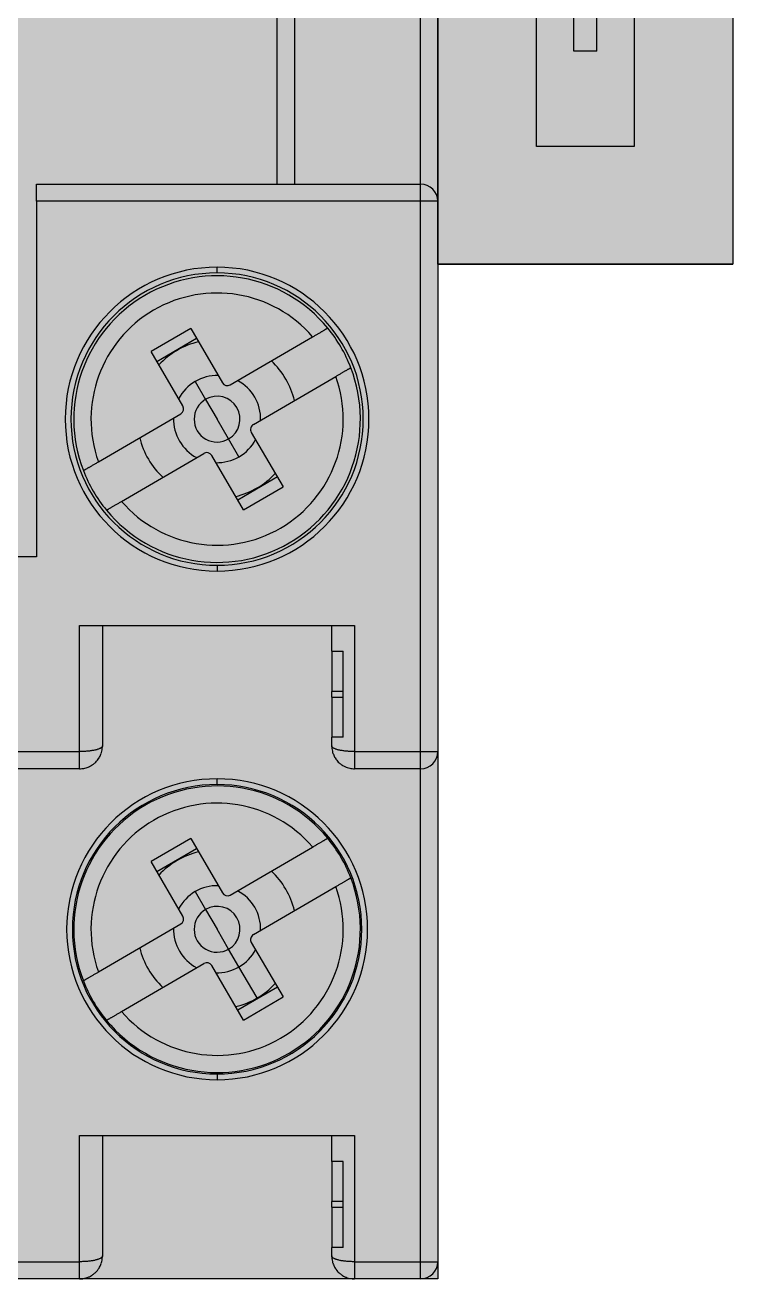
# Model space of a CAD drawing. Extents: x -20 to 2016, y -5898 to 916.
# Drawn here: x 580.66 to 593.01, y 719.38 to 741.26 of the extents above; entities that cross this region are included whole.
import ezdxf

# ---------------------------------------------------------------- set-up
doc = ezdxf.new("R2010")
doc.units = 0
doc.layers.add('MAIN-1', color=7, linetype='Continuous')
doc.layers.add('SYMS', color=7, linetype='Continuous')

# ---------------------------------------------------------------- blocks, each defined once
blk = doc.blocks.new('clipfix_35_5-select__2', base_point=(-147.547, 71.306))
at = {"color": 7, "linetype": 'Continuous'}
for p, q in [((-105.212, 76.456), (-98.947, 76.456)), ((-98.947, 71.306), (-98.947, 76.456)), ((-103.697, 74.731), (-100.997, 74.731)), ((-100.997, 74.731), (-100.997, 73.031)), ((-102.661, 74.081), (-103.361, 74.081)), ((-102.661, 74.081), (-102.661, 73.681)), ((-102.661, 73.681), (-103.361, 73.681)), ((-100.997, 73.031), (-103.697, 73.031)), ((-105.212, 71.306), (-98.947, 71.306))]:
    blk.add_line(p, q, dxfattribs=at)

msp = doc.modelspace()

# ---------------------------------------------------------------- hatches: boundary and pattern name
at = {"layer": 'SYMS', "true_color": 0x636466}
h = msp.add_hatch(color=251, dxfattribs=at)
h.dxf.hatch_style = 1
h.paths.add_polyline_path([(560.959, 719.385), (587.859, 719.385), (587.859, 798.385), (560.959, 798.385)])
h = msp.add_hatch(color=251, dxfattribs=at)
h.dxf.hatch_style = 1
h.paths.add_polyline_path([(593.009, 785.689), (587.859, 785.689), (587.859, 737.089), (593.009, 737.089)])

# ---------------------------------------------------------------- linework, layer by layer
at = {"layer": 'MAIN-1'}
for p, q in [((587.859, 755.785), (587.859, 738.185)), ((587.559, 738.485), (587.559, 747.485)), ((585.059, 738.485), (585.059, 745.957)), ((585.359, 742.781), (585.359, 738.485)), ((580.859, 738.485), (587.559, 738.485)), ((580.859, 738.185), (580.859, 738.485)), ((587.559, 738.185), (587.559, 738.485)), ((580.859, 738.185), (580.859, 731.985)), ((587.559, 738.185), (580.859, 738.185)), ((587.559, 728.585), (587.559, 738.185)), ((587.859, 738.185), (587.559, 738.185)), ((587.859, 738.185), (587.859, 728.585)), ((584.009, 736.935), (584.009, 737.035)), ((583.548, 735.968), (582.857, 735.565)), ((583.548, 735.968), (584.102, 735.018)), ((585.769, 735.875), (585.78, 735.881)), ((585.78, 735.881), (585.791, 735.887)), ((585.791, 735.887), (585.801, 735.893)), ((585.801, 735.893), (585.811, 735.899)), ((585.811, 735.899), (585.821, 735.905)), ((585.821, 735.905), (585.831, 735.911)), ((585.831, 735.911), (585.841, 735.916)), ((585.841, 735.916), (585.85, 735.922)), ((585.85, 735.922), (585.858, 735.927)), ((585.858, 735.927), (585.867, 735.932)), ((585.867, 735.932), (585.875, 735.936)), ((585.875, 735.936), (585.882, 735.941)), ((585.882, 735.941), (585.889, 735.945)), ((585.889, 735.945), (585.896, 735.949)), ((585.896, 735.949), (585.902, 735.952)), ((585.902, 735.952), (585.908, 735.956)), ((585.908, 735.956), (585.913, 735.959)), ((585.913, 735.959), (585.918, 735.962)), ((585.918, 735.962), (585.922, 735.964)), ((585.922, 735.964), (585.926, 735.966)), ((585.926, 735.966), (585.929, 735.968)), ((585.929, 735.968), (585.932, 735.97)), ((585.932, 735.97), (585.935, 735.971)), ((585.935, 735.971), (585.936, 735.972)), ((585.936, 735.972), (585.938, 735.973)), ((585.938, 735.973), (585.939, 735.974)), ((585.939, 735.974), (585.939, 735.974)), ((582.958, 735.393), (583.649, 735.796)), ((584.239, 734.982), (585.676, 735.82)), ((585.676, 735.82), (585.688, 735.828)), ((585.688, 735.828), (585.7, 735.835)), ((585.7, 735.835), (585.712, 735.842)), ((585.712, 735.842), (585.724, 735.848)), ((585.724, 735.848), (585.736, 735.855)), ((585.736, 735.855), (585.747, 735.862)), ((585.747, 735.862), (585.758, 735.868)), ((585.758, 735.868), (585.769, 735.875)), ((583.411, 734.615), (582.857, 735.565)), ((586.224, 735.214), (586.234, 735.22)), ((586.234, 735.22), (586.244, 735.225)), ((586.244, 735.225), (586.253, 735.231)), ((586.253, 735.231), (586.261, 735.236)), ((586.261, 735.236), (586.27, 735.241)), ((586.27, 735.241), (586.278, 735.245)), ((586.278, 735.245), (586.285, 735.25)), ((586.285, 735.25), (586.292, 735.254)), ((586.292, 735.254), (586.299, 735.258)), ((586.299, 735.258), (586.305, 735.261)), ((586.305, 735.261), (586.311, 735.265)), ((586.311, 735.265), (586.316, 735.268)), ((586.316, 735.268), (586.321, 735.27)), ((586.321, 735.27), (586.325, 735.273)), ((586.325, 735.273), (586.329, 735.275)), ((586.329, 735.275), (586.333, 735.277)), ((586.333, 735.277), (586.335, 735.279)), ((586.335, 735.279), (586.338, 735.28)), ((586.338, 735.28), (586.339, 735.281)), ((586.339, 735.281), (586.341, 735.282)), ((586.341, 735.282), (586.342, 735.282)), ((586.342, 735.282), (586.342, 735.283)), ((583.626, 735.041), (583.807, 734.73)), ((584.642, 734.291), (586.079, 735.129)), ((586.079, 735.129), (586.091, 735.136)), ((586.091, 735.136), (586.103, 735.144)), ((586.103, 735.144), (586.115, 735.151)), ((586.115, 735.151), (586.127, 735.157)), ((586.127, 735.157), (586.139, 735.164)), ((586.139, 735.164), (586.15, 735.171)), ((586.15, 735.171), (586.161, 735.177)), ((586.161, 735.177), (586.172, 735.184)), ((586.172, 735.184), (586.183, 735.19)), ((586.183, 735.19), (586.194, 735.196)), ((586.194, 735.196), (586.204, 735.202)), ((586.204, 735.202), (586.214, 735.208)), ((586.214, 735.208), (586.224, 735.214)), ((583.807, 734.73), (584.009, 734.385)), ((581.938, 733.64), (583.375, 734.478)), ((584.21, 734.039), (584.009, 734.385)), ((584.606, 734.154), (585.16, 733.204)), ((584.391, 733.728), (584.21, 734.039)), ((582.341, 732.949), (583.778, 733.787)), ((584.469, 732.801), (583.915, 733.751)), ((581.675, 733.487), (581.676, 733.487)), ((581.676, 733.487), (581.676, 733.488)), ((581.676, 733.488), (581.678, 733.488)), ((581.678, 733.488), (581.68, 733.489)), ((581.68, 733.489), (581.682, 733.491)), ((581.682, 733.491), (581.685, 733.492)), ((581.685, 733.492), (581.688, 733.494)), ((581.688, 733.494), (581.692, 733.497)), ((581.692, 733.497), (581.696, 733.499)), ((581.696, 733.499), (581.701, 733.502)), ((581.701, 733.502), (581.706, 733.505)), ((581.706, 733.505), (581.712, 733.508)), ((581.712, 733.508), (581.718, 733.512)), ((581.718, 733.512), (581.725, 733.516)), ((581.725, 733.516), (581.732, 733.52)), ((581.732, 733.52), (581.74, 733.524)), ((581.74, 733.524), (581.747, 733.529)), ((581.747, 733.529), (581.756, 733.534)), ((581.756, 733.534), (581.765, 733.539)), ((581.765, 733.539), (581.774, 733.544)), ((581.774, 733.544), (581.783, 733.55)), ((581.783, 733.55), (581.793, 733.555)), ((581.793, 733.555), (581.803, 733.561)), ((581.803, 733.561), (581.813, 733.567)), ((581.813, 733.567), (581.824, 733.573)), ((581.824, 733.573), (581.834, 733.58)), ((581.834, 733.58), (581.845, 733.586)), ((581.845, 733.586), (581.856, 733.592)), ((581.856, 733.592), (581.867, 733.599)), ((581.867, 733.599), (581.879, 733.605)), ((581.879, 733.605), (581.89, 733.612)), ((581.89, 733.612), (581.902, 733.619)), ((581.902, 733.619), (581.914, 733.626)), ((581.914, 733.626), (581.926, 733.633)), ((581.926, 733.633), (581.938, 733.64)), ((585.06, 733.377), (584.368, 732.974)), ((584.469, 732.801), (585.16, 733.204)), ((582.104, 732.811), (582.109, 732.814)), ((582.109, 732.814), (582.115, 732.817)), ((582.115, 732.817), (582.121, 732.821)), ((582.121, 732.821), (582.128, 732.825)), ((582.128, 732.825), (582.135, 732.829)), ((582.135, 732.829), (582.143, 732.833)), ((582.143, 732.833), (582.151, 732.838)), ((582.151, 732.838), (582.159, 732.843)), ((582.159, 732.843), (582.168, 732.848)), ((582.168, 732.848), (582.177, 732.853)), ((582.177, 732.853), (582.186, 732.859)), ((582.186, 732.859), (582.196, 732.864)), ((582.196, 732.864), (582.206, 732.87)), ((582.206, 732.87), (582.216, 732.876)), ((582.216, 732.876), (582.227, 732.882)), ((582.227, 732.882), (582.237, 732.889)), ((582.237, 732.889), (582.248, 732.895)), ((582.248, 732.895), (582.259, 732.901)), ((582.259, 732.901), (582.27, 732.908)), ((582.27, 732.908), (582.282, 732.914)), ((582.282, 732.914), (582.293, 732.921)), ((582.293, 732.921), (582.305, 732.928)), ((582.305, 732.928), (582.317, 732.935)), ((582.317, 732.935), (582.329, 732.942)), ((582.329, 732.942), (582.341, 732.949)), ((582.078, 732.796), (582.079, 732.796)), ((582.079, 732.796), (582.08, 732.797)), ((582.08, 732.797), (582.081, 732.797)), ((582.081, 732.797), (582.083, 732.798)), ((582.083, 732.798), (582.085, 732.8)), ((582.085, 732.8), (582.088, 732.801)), ((582.088, 732.801), (582.091, 732.803)), ((582.091, 732.803), (582.095, 732.806)), ((582.095, 732.806), (582.099, 732.808)), ((582.099, 732.808), (582.104, 732.811)), ((580.859, 731.985), (567.959, 731.985)), ((584.009, 731.835), (584.009, 731.735)), ((581.609, 728.585), (581.609, 730.785)), ((581.609, 730.785), (586.409, 730.785)), ((582.009, 730.785), (582.009, 728.685)), ((586.009, 730.335), (586.009, 730.785)), ((586.409, 730.785), (586.409, 728.585)), ((586.009, 730.335), (586.009, 729.635)), ((586.009, 730.335), (586.209, 730.335)), ((586.209, 728.835), (586.209, 730.335)), ((586.009, 729.535), (586.009, 729.635)), ((586.209, 729.635), (586.009, 729.635)), ((586.009, 729.535), (586.009, 728.835)), ((586.009, 729.535), (586.209, 729.535)), ((581.994, 728.657), (581.988, 728.653)), ((581.998, 728.662), (581.994, 728.657)), ((582.002, 728.666), (581.998, 728.662)), ((582.005, 728.67), (582.002, 728.666)), ((582.007, 728.675), (582.005, 728.67)), ((582.006, 728.639), (582.008, 728.663)), ((582.008, 728.68), (582.007, 728.675)), ((582.009, 728.685), (582.008, 728.68)), ((582.008, 728.663), (582.009, 728.685)), ((586.009, 728.685), (586.009, 728.835)), ((586.209, 728.835), (586.009, 728.835)), ((586.009, 728.68), (586.009, 728.685)), ((586.009, 728.685), (586.009, 728.663)), ((586.01, 728.675), (586.009, 728.68)), ((586.009, 728.663), (586.011, 728.639)), ((586.012, 728.67), (586.01, 728.675)), ((586.015, 728.666), (586.012, 728.67)), ((586.019, 728.662), (586.015, 728.666)), ((586.024, 728.657), (586.019, 728.662)), ((586.029, 728.653), (586.024, 728.657)), ((567.209, 728.585), (581.609, 728.585)), ((581.609, 728.285), (581.609, 728.585)), ((581.626, 728.585), (581.609, 728.585)), ((581.644, 728.585), (581.626, 728.585)), ((581.661, 728.586), (581.644, 728.585)), ((581.679, 728.587), (581.661, 728.586)), ((581.696, 728.587), (581.679, 728.587)), ((581.713, 728.588), (581.696, 728.587)), ((581.73, 728.59), (581.713, 728.588)), ((581.747, 728.591), (581.73, 728.59)), ((581.764, 728.593), (581.747, 728.591)), ((581.78, 728.594), (581.764, 728.593)), ((581.796, 728.596), (581.78, 728.594)), ((581.811, 728.598), (581.796, 728.596)), ((581.826, 728.601), (581.811, 728.598)), ((581.841, 728.603), (581.826, 728.601)), ((581.855, 728.606), (581.841, 728.603)), ((581.869, 728.609), (581.855, 728.606)), ((581.883, 728.612), (581.869, 728.609)), ((581.895, 728.615), (581.883, 728.612)), ((581.908, 728.618), (581.895, 728.615)), ((581.919, 728.622), (581.908, 728.618)), ((581.93, 728.625), (581.919, 728.622)), ((581.92, 728.433), (581.935, 728.454)), ((581.941, 728.629), (581.93, 728.625)), ((581.935, 728.454), (581.945, 728.469)), ((581.939, 728.46), (581.949, 728.475)), ((581.945, 728.469), (581.939, 728.46)), ((581.95, 728.633), (581.941, 728.629)), ((581.949, 728.475), (581.958, 728.489)), ((581.96, 728.637), (581.95, 728.633)), ((581.958, 728.489), (581.966, 728.505)), ((581.968, 728.641), (581.96, 728.637)), ((581.966, 728.505), (581.973, 728.521)), ((581.975, 728.645), (581.968, 728.641)), ((581.973, 728.521), (581.98, 728.537)), ((581.982, 728.649), (581.975, 728.645)), ((581.98, 728.537), (581.986, 728.553)), ((581.988, 728.653), (581.982, 728.649)), ((581.988, 728.559), (581.992, 728.57)), ((581.992, 728.57), (581.997, 728.59)), ((581.997, 728.59), (582.002, 728.614)), ((582.002, 728.614), (582.006, 728.639)), ((586.011, 728.639), (586.015, 728.614)), ((586.015, 728.614), (586.02, 728.59)), ((586.02, 728.59), (586.025, 728.57)), ((586.025, 728.57), (586.029, 728.558)), ((586.035, 728.649), (586.029, 728.653)), ((586.031, 728.553), (586.037, 728.537)), ((586.042, 728.645), (586.035, 728.649)), ((586.037, 728.537), (586.044, 728.52)), ((586.049, 728.641), (586.042, 728.645)), ((586.044, 728.52), (586.051, 728.505)), ((586.058, 728.637), (586.049, 728.641)), ((586.051, 728.505), (586.06, 728.489)), ((586.067, 728.633), (586.058, 728.637)), ((586.06, 728.489), (586.068, 728.475)), ((586.077, 728.629), (586.067, 728.633)), ((586.068, 728.475), (586.078, 728.46)), ((586.078, 728.46), (586.072, 728.469)), ((586.072, 728.469), (586.082, 728.454)), ((586.087, 728.625), (586.077, 728.629)), ((586.082, 728.454), (586.098, 728.433)), ((586.098, 728.622), (586.087, 728.625)), ((586.11, 728.618), (586.098, 728.622)), ((586.122, 728.615), (586.11, 728.618)), ((586.135, 728.612), (586.122, 728.615)), ((586.148, 728.609), (586.135, 728.612)), ((586.162, 728.606), (586.148, 728.609)), ((586.176, 728.603), (586.162, 728.606)), ((586.191, 728.601), (586.176, 728.603)), ((586.206, 728.598), (586.191, 728.601)), ((586.222, 728.596), (586.206, 728.598)), ((586.238, 728.594), (586.222, 728.596)), ((586.254, 728.593), (586.238, 728.594)), ((586.27, 728.591), (586.254, 728.593)), ((586.287, 728.59), (586.27, 728.591)), ((586.304, 728.588), (586.287, 728.59)), ((586.321, 728.587), (586.304, 728.588)), ((586.338, 728.587), (586.321, 728.587)), ((586.356, 728.586), (586.338, 728.587)), ((586.373, 728.585), (586.356, 728.586)), ((586.391, 728.585), (586.373, 728.585)), ((586.409, 728.585), (586.391, 728.585)), ((586.409, 728.585), (587.559, 728.585)), ((586.409, 728.585), (586.409, 728.285)), ((587.559, 728.285), (587.559, 728.585)), ((587.559, 728.585), (587.859, 728.585)), ((587.859, 728.585), (587.859, 719.685)), ((581.609, 728.285), (567.209, 728.285)), ((581.609, 728.285), (581.628, 728.285)), ((581.628, 728.285), (581.647, 728.287)), ((581.647, 728.287), (581.666, 728.289)), ((581.666, 728.289), (581.685, 728.292)), ((581.685, 728.292), (581.704, 728.296)), ((581.704, 728.296), (581.723, 728.301)), ((581.723, 728.301), (581.741, 728.307)), ((581.741, 728.307), (581.759, 728.314)), ((581.759, 728.314), (581.77, 728.319)), ((581.77, 728.319), (581.782, 728.324)), ((581.782, 728.324), (581.8, 728.334)), ((581.8, 728.334), (581.819, 728.345)), ((581.819, 728.345), (581.828, 728.351)), ((581.828, 728.351), (581.835, 728.355)), ((581.835, 728.355), (581.843, 728.36)), ((581.843, 728.36), (581.85, 728.366)), ((581.85, 728.366), (581.858, 728.372)), ((581.858, 728.372), (581.865, 728.378)), ((581.865, 728.378), (581.872, 728.384)), ((581.872, 728.384), (581.879, 728.39)), ((581.879, 728.39), (581.893, 728.403)), ((581.893, 728.403), (581.906, 728.417)), ((581.906, 728.417), (581.92, 728.433)), ((586.098, 728.433), (586.111, 728.417)), ((586.111, 728.417), (586.124, 728.403)), ((586.124, 728.403), (586.138, 728.39)), ((586.138, 728.39), (586.145, 728.384)), ((586.145, 728.384), (586.152, 728.378)), ((586.152, 728.378), (586.16, 728.372)), ((586.16, 728.372), (586.167, 728.366)), ((586.167, 728.366), (586.174, 728.36)), ((586.174, 728.36), (586.182, 728.355)), ((586.182, 728.355), (586.189, 728.351)), ((586.189, 728.351), (586.198, 728.345)), ((586.198, 728.345), (586.217, 728.334)), ((586.217, 728.334), (586.235, 728.324)), ((586.235, 728.324), (586.248, 728.318)), ((586.248, 728.318), (586.261, 728.313)), ((586.261, 728.313), (586.281, 728.306)), ((586.281, 728.306), (586.302, 728.299)), ((586.302, 728.299), (586.323, 728.294)), ((586.323, 728.294), (586.344, 728.29)), ((586.344, 728.29), (586.366, 728.287)), ((586.366, 728.287), (586.387, 728.285)), ((586.387, 728.285), (586.409, 728.285)), ((587.559, 728.285), (586.409, 728.285)), ((587.559, 719.685), (587.559, 728.285)), ((584.009, 728.01), (584.009, 728.11)), ((583.548, 727.068), (582.857, 726.665)), ((583.548, 727.068), (584.102, 726.118)), ((584.239, 726.082), (585.676, 726.92)), ((585.676, 726.92), (585.688, 726.927)), ((585.688, 726.927), (585.7, 726.934)), ((585.7, 726.934), (585.711, 726.941)), ((585.711, 726.941), (585.723, 726.948)), ((585.723, 726.948), (585.735, 726.955)), ((585.735, 726.955), (585.746, 726.961)), ((585.746, 726.961), (585.758, 726.968)), ((585.758, 726.968), (585.769, 726.975)), ((585.769, 726.975), (585.78, 726.981)), ((585.78, 726.981), (585.791, 726.987)), ((585.791, 726.987), (585.801, 726.994)), ((585.801, 726.994), (585.812, 727)), ((585.812, 727), (585.822, 727.005)), ((585.822, 727.005), (585.831, 727.011)), ((585.831, 727.011), (585.841, 727.016)), ((585.841, 727.016), (585.85, 727.022)), ((585.85, 727.022), (585.858, 727.027)), ((585.858, 727.027), (585.867, 727.032)), ((585.867, 727.032), (585.875, 727.036)), ((585.875, 727.036), (585.882, 727.041)), ((585.882, 727.041), (585.889, 727.045)), ((585.889, 727.045), (585.896, 727.049)), ((585.896, 727.049), (585.902, 727.052)), ((585.902, 727.052), (585.908, 727.056)), ((585.908, 727.056), (585.913, 727.059)), ((585.913, 727.059), (585.918, 727.062)), ((585.918, 727.062), (585.922, 727.064)), ((585.922, 727.064), (585.926, 727.066)), ((585.926, 727.066), (585.929, 727.068)), ((585.929, 727.068), (585.932, 727.07)), ((585.932, 727.07), (585.935, 727.071)), ((585.935, 727.071), (585.936, 727.072)), ((585.936, 727.072), (585.938, 727.073)), ((585.938, 727.073), (585.939, 727.074)), ((585.939, 727.074), (585.939, 727.074)), ((582.958, 726.493), (583.649, 726.896)), ((583.411, 725.715), (582.857, 726.665)), ((586.103, 726.243), (586.115, 726.25)), ((586.115, 726.25), (586.126, 726.257)), ((586.126, 726.257), (586.138, 726.264)), ((586.138, 726.264), (586.15, 726.27)), ((586.15, 726.27), (586.161, 726.277)), ((586.161, 726.277), (586.172, 726.284)), ((586.172, 726.284), (586.183, 726.29)), ((586.183, 726.29), (586.194, 726.296)), ((586.194, 726.296), (586.204, 726.302)), ((586.204, 726.302), (586.215, 726.308)), ((586.215, 726.308), (586.225, 726.314)), ((586.225, 726.314), (586.234, 726.32)), ((586.234, 726.32), (586.244, 726.325)), ((586.244, 726.325), (586.253, 726.331)), ((586.253, 726.331), (586.261, 726.336)), ((586.261, 726.336), (586.27, 726.341)), ((586.27, 726.341), (586.278, 726.345)), ((586.278, 726.345), (586.285, 726.35)), ((586.285, 726.35), (586.292, 726.354)), ((586.292, 726.354), (586.299, 726.358)), ((586.299, 726.358), (586.305, 726.361)), ((586.305, 726.361), (586.311, 726.365)), ((586.311, 726.365), (586.316, 726.368)), ((586.316, 726.368), (586.321, 726.37)), ((586.321, 726.37), (586.325, 726.373)), ((586.325, 726.373), (586.329, 726.375)), ((586.329, 726.375), (586.333, 726.377)), ((586.333, 726.377), (586.335, 726.379)), ((586.335, 726.379), (586.338, 726.38)), ((586.338, 726.38), (586.34, 726.381)), ((586.34, 726.381), (586.341, 726.382)), ((586.341, 726.382), (586.342, 726.382)), ((586.342, 726.382), (586.342, 726.383)), ((583.626, 726.141), (583.807, 725.83)), ((584.642, 725.391), (586.079, 726.229)), ((586.079, 726.229), (586.091, 726.236)), ((586.091, 726.236), (586.103, 726.243)), ((583.807, 725.83), (584.009, 725.485)), ((581.938, 724.74), (583.375, 725.578)), ((584.21, 725.139), (584.009, 725.485)), ((584.606, 725.254), (585.16, 724.304)), ((584.391, 724.828), (584.21, 725.139)), ((581.891, 724.713), (581.903, 724.72)), ((581.903, 724.72), (581.915, 724.726)), ((581.915, 724.726), (581.926, 724.733)), ((581.926, 724.733), (581.938, 724.74)), ((582.341, 724.049), (583.778, 724.887)), ((584.469, 723.901), (583.915, 724.851)), ((584.708, 724.286), (584.391, 724.828)), ((581.675, 724.587), (581.676, 724.587)), ((581.676, 724.587), (581.676, 724.588)), ((581.676, 724.588), (581.678, 724.588)), ((581.678, 724.588), (581.68, 724.589)), ((581.68, 724.589), (581.682, 724.591)), ((581.682, 724.591), (581.685, 724.592)), ((581.685, 724.592), (581.688, 724.594)), ((581.688, 724.594), (581.692, 724.597)), ((581.692, 724.597), (581.696, 724.599)), ((581.696, 724.599), (581.701, 724.602)), ((581.701, 724.602), (581.706, 724.605)), ((581.706, 724.605), (581.712, 724.608)), ((581.712, 724.608), (581.718, 724.612)), ((581.718, 724.612), (581.725, 724.616)), ((581.725, 724.616), (581.732, 724.62)), ((581.732, 724.62), (581.74, 724.624)), ((581.74, 724.624), (581.747, 724.629)), ((581.747, 724.629), (581.756, 724.634)), ((581.756, 724.634), (581.764, 724.639)), ((581.764, 724.639), (581.773, 724.644)), ((581.773, 724.644), (581.783, 724.65)), ((581.783, 724.65), (581.793, 724.655)), ((581.793, 724.655), (581.803, 724.661)), ((581.803, 724.661), (581.813, 724.667)), ((581.813, 724.667), (581.823, 724.673)), ((581.823, 724.673), (581.834, 724.68)), ((581.834, 724.68), (581.845, 724.686)), ((581.845, 724.686), (581.856, 724.693)), ((581.856, 724.693), (581.868, 724.699)), ((581.868, 724.699), (581.879, 724.706)), ((581.879, 724.706), (581.891, 724.713)), ((585.06, 724.477), (584.368, 724.074)), ((584.469, 723.901), (585.16, 724.304)), ((582.078, 723.896), (582.079, 723.896)), ((582.079, 723.896), (582.08, 723.897)), ((582.08, 723.897), (582.081, 723.897)), ((582.081, 723.897), (582.083, 723.898)), ((582.083, 723.898), (582.085, 723.9)), ((582.085, 723.9), (582.088, 723.901)), ((582.088, 723.901), (582.091, 723.903)), ((582.091, 723.903), (582.095, 723.906)), ((582.095, 723.906), (582.099, 723.908)), ((582.099, 723.908), (582.104, 723.911)), ((582.104, 723.911), (582.109, 723.914)), ((582.109, 723.914), (582.115, 723.917)), ((582.115, 723.917), (582.121, 723.921)), ((582.121, 723.921), (582.128, 723.925)), ((582.128, 723.925), (582.135, 723.929)), ((582.135, 723.929), (582.143, 723.933)), ((582.143, 723.933), (582.151, 723.938)), ((582.151, 723.938), (582.159, 723.943)), ((582.159, 723.943), (582.168, 723.948)), ((582.168, 723.948), (582.177, 723.953)), ((582.177, 723.953), (582.186, 723.959)), ((582.186, 723.959), (582.196, 723.964)), ((582.196, 723.964), (582.206, 723.97)), ((582.206, 723.97), (582.216, 723.976)), ((582.216, 723.976), (582.226, 723.982)), ((582.226, 723.982), (582.237, 723.989)), ((582.237, 723.989), (582.248, 723.995)), ((582.248, 723.995), (582.259, 724.001)), ((582.259, 724.001), (582.271, 724.008)), ((582.271, 724.008), (582.282, 724.015)), ((582.282, 724.015), (582.294, 724.022)), ((582.294, 724.022), (582.306, 724.028)), ((582.306, 724.028), (582.318, 724.035)), ((582.318, 724.035), (582.33, 724.042)), ((582.33, 724.042), (582.341, 724.049)), ((584.009, 722.96), (584.009, 722.86)), ((581.609, 719.685), (581.609, 721.885)), ((581.609, 721.885), (586.409, 721.885)), ((582.009, 721.885), (582.009, 719.785)), ((586.009, 721.435), (586.009, 721.885)), ((586.409, 721.885), (586.409, 719.685)), ((586.009, 721.435), (586.009, 720.735)), ((586.209, 721.435), (586.009, 721.435)), ((586.209, 719.935), (586.209, 721.435)), ((586.009, 720.635), (586.009, 720.735)), ((586.209, 720.735), (586.009, 720.735)), ((586.009, 720.635), (586.009, 719.935)), ((586.009, 720.635), (586.209, 720.635)), ((586.009, 719.785), (586.009, 719.935)), ((586.209, 719.935), (586.009, 719.935)), ((581.713, 719.688), (581.696, 719.687)), ((581.73, 719.69), (581.713, 719.688)), ((581.747, 719.691), (581.73, 719.69)), ((581.764, 719.693), (581.747, 719.691)), ((581.78, 719.694), (581.764, 719.693)), ((581.796, 719.696), (581.78, 719.694)), ((581.811, 719.698), (581.796, 719.696)), ((581.826, 719.701), (581.811, 719.698)), ((581.841, 719.703), (581.826, 719.701)), ((581.855, 719.706), (581.841, 719.703)), ((581.869, 719.709), (581.855, 719.706)), ((581.883, 719.712), (581.869, 719.709)), ((581.895, 719.715), (581.883, 719.712)), ((581.908, 719.718), (581.895, 719.715)), ((581.919, 719.722), (581.908, 719.718)), ((581.93, 719.725), (581.919, 719.722)), ((581.941, 719.729), (581.93, 719.725)), ((581.95, 719.733), (581.941, 719.729)), ((581.96, 719.737), (581.95, 719.733)), ((581.968, 719.741), (581.96, 719.737)), ((581.975, 719.745), (581.968, 719.741)), ((581.982, 719.749), (581.975, 719.745)), ((581.988, 719.753), (581.982, 719.749)), ((581.994, 719.757), (581.988, 719.753)), ((581.992, 719.67), (581.997, 719.69)), ((581.998, 719.762), (581.994, 719.757)), ((581.997, 719.69), (582.002, 719.714)), ((582.002, 719.766), (581.998, 719.762)), ((582.005, 719.77), (582.002, 719.766)), ((582.002, 719.714), (582.006, 719.739)), ((582.007, 719.775), (582.005, 719.77)), ((582.006, 719.739), (582.008, 719.763)), ((582.008, 719.78), (582.007, 719.775)), ((582.009, 719.785), (582.008, 719.78)), ((582.008, 719.763), (582.009, 719.785)), ((586.009, 719.78), (586.009, 719.785)), ((586.009, 719.785), (586.009, 719.763)), ((586.01, 719.775), (586.009, 719.78)), ((586.009, 719.763), (586.011, 719.739)), ((586.012, 719.77), (586.01, 719.775)), ((586.011, 719.739), (586.015, 719.714)), ((586.015, 719.766), (586.012, 719.77)), ((586.019, 719.762), (586.015, 719.766)), ((586.015, 719.714), (586.02, 719.69)), ((586.024, 719.757), (586.019, 719.762)), ((586.02, 719.69), (586.025, 719.67)), ((586.029, 719.753), (586.024, 719.757)), ((586.035, 719.749), (586.029, 719.753)), ((586.042, 719.745), (586.035, 719.749)), ((586.049, 719.741), (586.042, 719.745)), ((586.058, 719.737), (586.049, 719.741)), ((586.067, 719.733), (586.058, 719.737)), ((586.077, 719.729), (586.067, 719.733)), ((586.087, 719.725), (586.077, 719.729)), ((586.098, 719.722), (586.087, 719.725)), ((586.11, 719.718), (586.098, 719.722)), ((586.122, 719.715), (586.11, 719.718)), ((586.135, 719.712), (586.122, 719.715)), ((586.148, 719.709), (586.135, 719.712)), ((586.162, 719.706), (586.148, 719.709)), ((586.176, 719.703), (586.162, 719.706)), ((586.191, 719.701), (586.176, 719.703)), ((586.206, 719.698), (586.191, 719.701)), ((586.222, 719.696), (586.206, 719.698)), ((586.238, 719.694), (586.222, 719.696)), ((586.254, 719.693), (586.238, 719.694)), ((586.27, 719.691), (586.254, 719.693)), ((586.287, 719.69), (586.27, 719.691)), ((586.304, 719.688), (586.287, 719.69)), ((586.321, 719.687), (586.304, 719.688)), ((580.009, 719.685), (581.609, 719.685)), ((581.609, 719.385), (581.609, 719.685)), ((581.626, 719.685), (581.609, 719.685)), ((581.644, 719.685), (581.626, 719.685)), ((581.661, 719.686), (581.644, 719.685)), ((581.679, 719.687), (581.661, 719.686)), ((581.696, 719.687), (581.679, 719.687)), ((581.85, 719.466), (581.858, 719.472)), ((581.858, 719.472), (581.865, 719.478)), ((581.865, 719.478), (581.872, 719.484)), ((581.872, 719.484), (581.879, 719.49)), ((581.879, 719.49), (581.893, 719.503)), ((581.893, 719.503), (581.906, 719.517)), ((581.906, 719.517), (581.92, 719.533)), ((581.92, 719.533), (581.935, 719.554)), ((581.935, 719.554), (581.945, 719.569)), ((581.939, 719.56), (581.949, 719.575)), ((581.945, 719.569), (581.939, 719.56)), ((581.949, 719.575), (581.958, 719.589)), ((581.958, 719.589), (581.966, 719.605)), ((581.966, 719.605), (581.973, 719.621)), ((581.973, 719.621), (581.98, 719.637)), ((581.98, 719.637), (581.986, 719.653)), ((581.988, 719.659), (581.992, 719.67)), ((586.025, 719.67), (586.029, 719.658)), ((586.031, 719.653), (586.037, 719.637)), ((586.037, 719.637), (586.044, 719.62)), ((586.044, 719.62), (586.051, 719.605)), ((586.051, 719.605), (586.06, 719.589)), ((586.06, 719.589), (586.068, 719.575)), ((586.068, 719.575), (586.078, 719.56)), ((586.078, 719.56), (586.072, 719.569)), ((586.072, 719.569), (586.082, 719.554)), ((586.082, 719.554), (586.098, 719.533)), ((586.098, 719.533), (586.111, 719.517)), ((586.111, 719.517), (586.124, 719.503)), ((586.124, 719.503), (586.138, 719.49)), ((586.138, 719.49), (586.145, 719.484)), ((586.145, 719.484), (586.152, 719.478)), ((586.152, 719.478), (586.16, 719.472)), ((586.16, 719.472), (586.167, 719.466)), ((586.338, 719.687), (586.321, 719.687)), ((586.356, 719.686), (586.338, 719.687)), ((586.373, 719.685), (586.356, 719.686)), ((586.391, 719.685), (586.373, 719.685)), ((586.409, 719.685), (586.391, 719.685)), ((586.409, 719.685), (587.559, 719.685)), ((586.409, 719.685), (586.409, 719.385)), ((587.559, 719.385), (587.559, 719.685)), ((587.559, 719.685), (587.859, 719.685)), ((581.609, 719.385), (580.009, 719.385)), ((586.409, 719.385), (581.609, 719.385)), ((581.609, 719.385), (581.628, 719.385)), ((581.628, 719.385), (581.647, 719.387)), ((581.647, 719.387), (581.666, 719.389)), ((581.666, 719.389), (581.685, 719.392)), ((581.685, 719.392), (581.704, 719.396)), ((581.704, 719.396), (581.723, 719.401)), ((581.723, 719.401), (581.741, 719.407)), ((581.741, 719.407), (581.759, 719.414)), ((581.759, 719.414), (581.77, 719.419)), ((581.77, 719.419), (581.782, 719.424)), ((581.782, 719.424), (581.8, 719.434)), ((581.8, 719.434), (581.819, 719.445)), ((581.819, 719.445), (581.828, 719.451)), ((581.828, 719.451), (581.835, 719.455)), ((581.835, 719.455), (581.843, 719.46)), ((581.843, 719.46), (581.85, 719.466)), ((586.167, 719.466), (586.174, 719.46)), ((586.174, 719.46), (586.182, 719.455)), ((586.182, 719.455), (586.189, 719.451)), ((586.189, 719.451), (586.198, 719.445)), ((586.198, 719.445), (586.217, 719.434)), ((586.217, 719.434), (586.235, 719.424)), ((586.235, 719.424), (586.248, 719.418)), ((586.248, 719.418), (586.261, 719.413)), ((586.261, 719.413), (586.281, 719.406)), ((586.281, 719.406), (586.302, 719.399)), ((586.302, 719.399), (586.323, 719.394)), ((586.323, 719.394), (586.344, 719.39)), ((586.344, 719.39), (586.366, 719.387)), ((586.366, 719.387), (586.387, 719.385)), ((586.387, 719.385), (586.409, 719.385)), ((587.559, 719.385), (586.409, 719.385))]:
    msp.add_line(p, q, dxfattribs=at)
for centre, radius, start, end in [((587.559, 738.185), 0.3, 0, 90), ((584.009, 734.385), 2.65, 0, 180), ((584.009, 734.385), 2.55, 90, 270), ((584.009, 734.385), 2.5, 39.4607, 201.047), ((584.009, 734.385), 2.55, 270, 90), ((584.009, 734.385), 2.2, 40.7295, 199.7781), ((584.009, 734.385), 2.5, 30.2538, 39.4607), ((584.009, 734.385), 1.388, 103.5005, 120.2538), ((584.009, 734.385), 1.388, 120.2538, 137.0071), ((584.009, 734.385), 2.5, 21.0469, 30.2538), ((584.009, 734.385), 2.5, 219.4607, 21.0469), ((584.009, 734.385), 1.388, 13.5006, 47.0071), ((584.009, 734.385), 2.2, 220.7295, 19.7781), ((584.009, 734.385), 0.76, 120.2538, 152.0212), ((584.009, 734.385), 0.76, 88.4865, 120.2538), ((584.189, 735.069), 0.1, 210.2538, 300.2538), ((584.009, 734.385), 0.76, 358.4865, 62.0212), ((584.009, 734.385), 0.4, 300.2539, 120.2538), ((583.325, 734.565), 0.1, 300.2538, 30.2538), ((584.009, 734.385), 0.4, 120.2538, 300.2539), ((584.009, 734.385), 2.65, 180, 0), ((584.009, 734.385), 0.76, 178.4865, 242.0212), ((584.692, 734.205), 0.1, 120.2538, 210.2538), ((584.009, 734.385), 1.388, 193.5005, 227.0071), ((584.009, 734.385), 0.76, 300.2539, 332.0212), ((583.829, 733.701), 0.1, 30.2538, 120.2538), ((584.009, 734.385), 0.76, 268.4865, 300.2539), ((584.009, 734.385), 2.5, 201.047, 210.2538), ((584.009, 734.385), 1.388, 300.2538, 317.0071), ((584.009, 734.385), 2.5, 210.2538, 219.4607), ((584.009, 734.385), 1.388, 283.5005, 300.2538), ((587.559, 728.585), 0.3, 270, 0), ((584.009, 725.485), 2.625, 0, 180), ((584.009, 725.485), 2.525, 90, 270), ((584.009, 725.485), 2.525, 270, 90), ((584.009, 725.485), 2.5, 39.4607, 201.047), ((584.009, 725.485), 2.2, 40.7295, 199.7781), ((584.009, 725.485), 2.5, 30.2538, 39.4607), ((584.009, 725.485), 1.388, 103.5005, 120.2538), ((584.009, 725.485), 2.5, 21.0469, 30.2538), ((584.009, 725.485), 1.388, 120.2538, 137.0071), ((584.009, 725.485), 1.388, 13.5006, 47.0071), ((584.009, 725.485), 2.5, 219.4607, 21.0469), ((584.009, 725.485), 2.2, 220.7295, 19.7781), ((584.009, 725.485), 0.76, 120.2538, 152.0212), ((584.009, 725.485), 0.76, 88.4865, 120.2538), ((584.189, 726.169), 0.1, 210.2538, 300.2538), ((584.009, 725.485), 0.76, 358.4865, 62.0212), ((584.009, 725.485), 0.4, 120.2538, 300.2539), ((584.009, 725.485), 0.4, 300.2539, 120.2538), ((583.325, 725.665), 0.1, 300.2538, 30.2538), ((584.009, 725.485), 2.625, 180, 0), ((584.009, 725.485), 0.76, 178.4865, 242.0212), ((584.692, 725.305), 0.1, 120.2538, 210.2538), ((584.009, 725.485), 1.388, 193.5005, 227.0071), ((584.009, 725.485), 0.76, 300.2539, 332.0212), ((583.829, 724.801), 0.1, 30.2538, 120.2538), ((584.009, 725.485), 0.76, 268.4865, 300.2539), ((584.009, 725.485), 2.5, 201.047, 210.2538), ((584.009, 725.485), 1.388, 300.2538, 317.0071), ((584.009, 725.485), 1.388, 283.5005, 300.2538), ((584.009, 725.485), 2.5, 210.2538, 219.4607), ((587.559, 719.685), 0.3, 270, 0)]:
    msp.add_arc(centre, radius, start, end, dxfattribs=at)
at = {"layer": 'SYMS'}
for points in [[(560.959, 798.385), (587.859, 798.385), (587.859, 719.385), (560.959, 719.385)], [(587.859, 785.689), (593.009, 785.689), (593.009, 737.089), (587.859, 737.089)]]:
    msp.add_lwpolyline(points, close=True, dxfattribs=at)

# ---------------------------------------------------------------- block references
at = {"rotation": 270}
msp.add_blockref('clipfix_35_5-select__2', (587.859, 785.689), dxfattribs=at)

doc.saveas('drawing.dxf')
